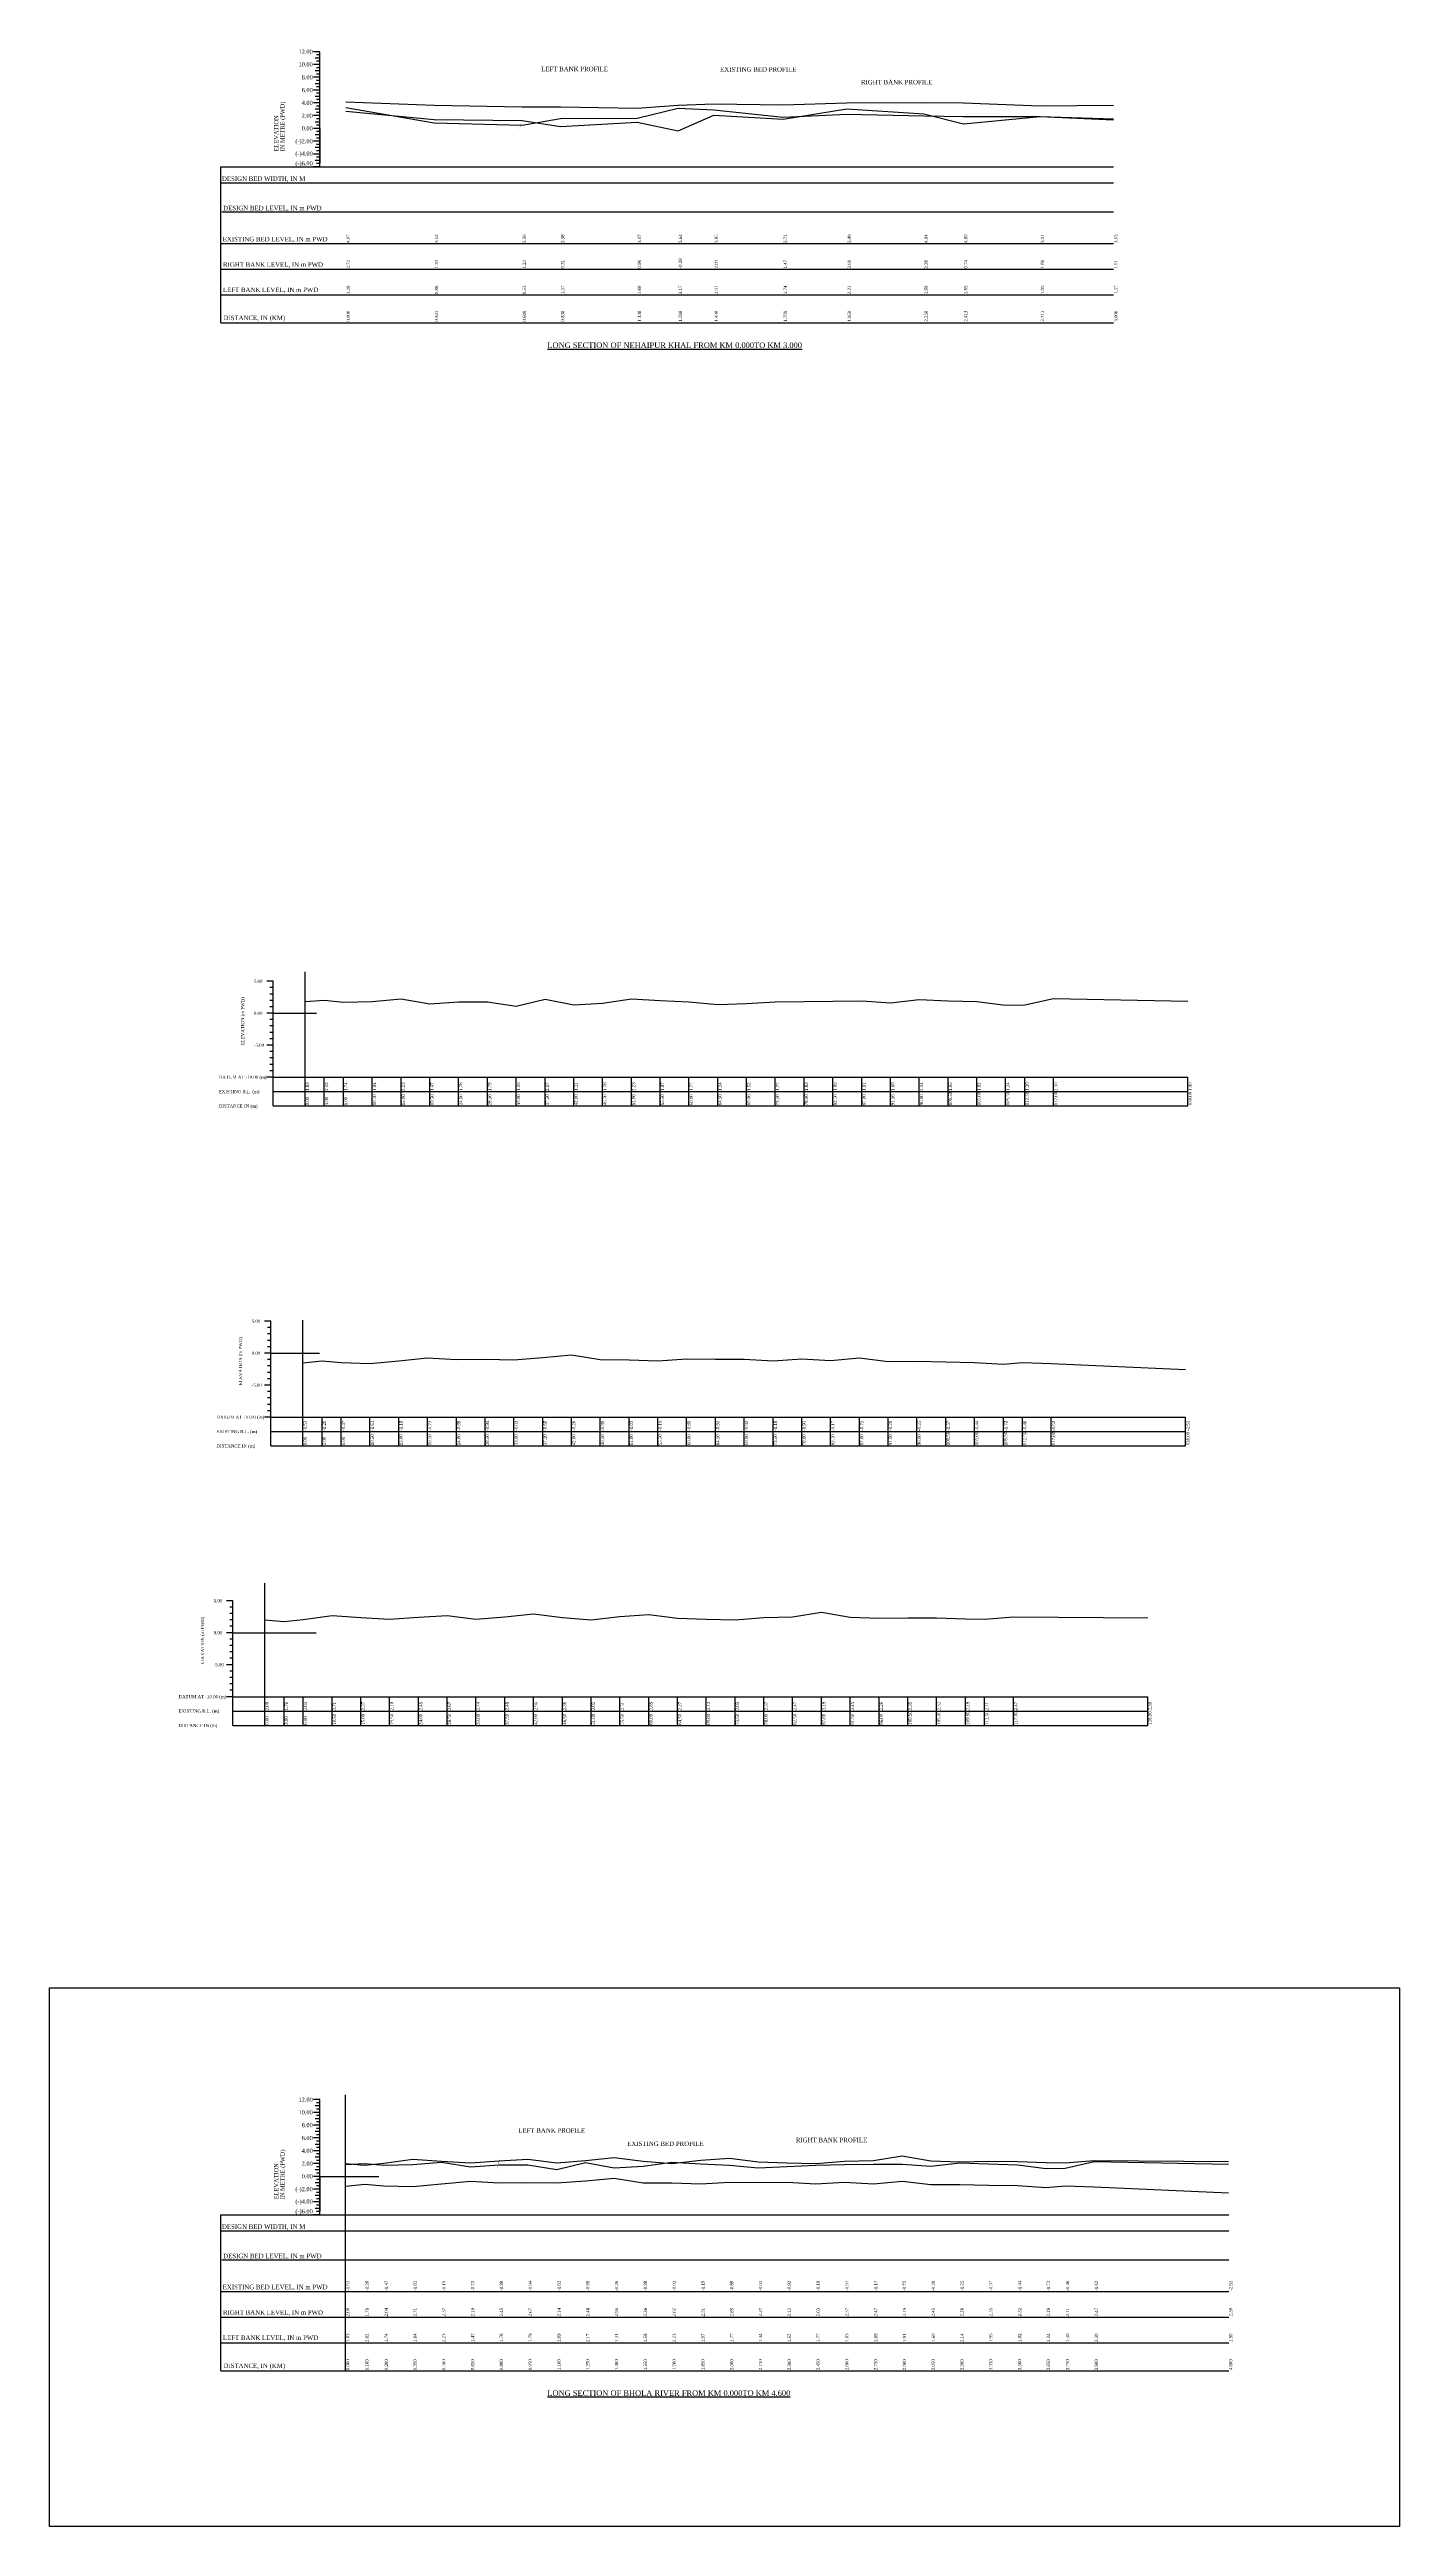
# Model space of a CAD drawing. Header units: metres. Extents: x -148477 to 168932, y -55673 to -2736.
# Drawn here: x -13468 to -13256.9, y -18261.8 to -17874.6 of the extents above; entities that cross this region are included whole.
import ezdxf
from ezdxf.enums import TextEntityAlignment as Align

# ---------------------------------------------------------------- set-up
doc = ezdxf.new("R2010")
doc.units = ezdxf.units.M
doc.styles.add('liza', font='times.ttf', dxfattribs={"height": 2})
doc.styles.get("Standard").update_dxf_attribs({"font": 'times.ttf'})

msp = doc.modelspace()

# ---------------------------------------------------------------- linework, layer by layer
at = {"color": 0, "lineweight": 30}
for p, q in [((-13425.7108, -17874.9234), (-13426.7108, -17874.9234)), ((-13425.7108, -17875.4234), (-13426.2108, -17875.4234)), ((-13425.7108, -17892.9234), (-13425.7108, -17874.9234)), ((-13425.7108, -17876.9234), (-13426.7108, -17876.9234)), ((-13425.7108, -17876.9234), (-13426.7108, -17876.9234)), ((-13425.7108, -17876.9234), (-13426.7108, -17876.9234)), ((-13425.7108, -17878.9234), (-13426.7108, -17878.9234)), ((-13425.7108, -17878.9234), (-13426.7108, -17878.9234)), ((-13425.7108, -17875.9234), (-13426.4608, -17875.9234)), ((-13425.7108, -17877.9234), (-13426.4608, -17877.9234)), ((-13425.7108, -17876.4234), (-13426.2108, -17876.4234)), ((-13425.7108, -17877.4234), (-13426.2108, -17877.4234)), ((-13425.7108, -17878.4234), (-13426.2108, -17878.4234)), ((-13425.7108, -17879.4234), (-13426.2108, -17879.4234)), ((-13425.7108, -17879.4234), (-13426.2108, -17879.4234)), ((-13425.7108, -17880.9234), (-13426.7108, -17880.9234)), ((-13425.7108, -17882.9234), (-13426.7108, -17882.9234)), ((-13425.7108, -17879.9234), (-13426.4608, -17879.9234)), ((-13425.7108, -17879.9234), (-13426.4608, -17879.9234)), ((-13425.7108, -17881.9234), (-13426.4608, -17881.9234)), ((-13425.7108, -17880.4234), (-13426.2108, -17880.4234)), ((-13425.7108, -17881.4234), (-13426.2108, -17881.4234)), ((-13425.7108, -17882.4234), (-13426.2108, -17882.4234)), ((-13425.7108, -17884.9234), (-13426.7108, -17884.9234)), ((-13425.7108, -17886.9234), (-13426.7108, -17886.9234)), ((-13425.7108, -17883.9234), (-13426.4608, -17883.9234)), ((-13425.7108, -17885.9234), (-13426.4608, -17885.9234)), ((-13425.7108, -17883.4234), (-13426.2108, -17883.4234)), ((-13425.7108, -17884.4234), (-13426.2108, -17884.4234)), ((-13425.7108, -17885.4234), (-13426.2108, -17885.4234)), ((-13425.7108, -17886.4234), (-13426.2108, -17886.4234)), ((-13425.7108, -17888.9234), (-13426.7108, -17888.9234)), ((-13425.7108, -17890.9234), (-13426.7108, -17890.9234)), ((-13425.7108, -17887.9234), (-13426.4608, -17887.9234)), ((-13425.7108, -17889.9234), (-13426.4608, -17889.9234)), ((-13425.7108, -17887.4234), (-13426.2108, -17887.4234)), ((-13425.7108, -17888.4234), (-13426.2108, -17888.4234)), ((-13425.7108, -17889.4234), (-13426.2108, -17889.4234)), ((-13425.7108, -17890.4234), (-13426.2108, -17890.4234)), ((-13441.2108, -17892.9234), (-13301.6269, -17892.9234)), ((-13425.7108, -17892.9234), (-13426.7108, -17892.9234)), ((-13425.7108, -17891.9234), (-13426.4608, -17891.9234)), ((-13425.7108, -17891.4234), (-13426.2108, -17891.4234)), ((-13425.7108, -17892.4234), (-13426.2108, -17892.4234)), ((-13441.2108, -17895.418), (-13301.6269, -17895.418)), ((-13441.0165, -17899.9705), (-13301.6269, -17899.9705)), ((-13441.2108, -17917.3234), (-13301.6269, -17917.3234)), ((-13425.7108, -18195.0337), (-13426.7108, -18195.0337)), ((-13425.7108, -18196.0337), (-13426.4608, -18196.0337)), ((-13425.7108, -18195.5337), (-13426.2108, -18195.5337)), ((-13425.7108, -18196.5337), (-13426.2108, -18196.5337)), ((-13425.7108, -18213.0337), (-13425.7108, -18195.0337)), ((-13425.7108, -18197.0337), (-13426.7108, -18197.0337)), ((-13425.7108, -18197.0337), (-13426.7108, -18197.0337)), ((-13425.7108, -18197.0337), (-13426.7108, -18197.0337)), ((-13425.7108, -18199.0337), (-13426.7108, -18199.0337)), ((-13425.7108, -18199.0337), (-13426.7108, -18199.0337)), ((-13425.7108, -18198.0337), (-13426.4608, -18198.0337)), ((-13425.7108, -18200.0337), (-13426.4608, -18200.0337)), ((-13425.7108, -18200.0337), (-13426.4608, -18200.0337)), ((-13425.7108, -18197.5337), (-13426.2108, -18197.5337)), ((-13425.7108, -18198.5337), (-13426.2108, -18198.5337)), ((-13425.7108, -18199.5337), (-13426.2108, -18199.5337)), ((-13425.7108, -18199.5337), (-13426.2108, -18199.5337)), ((-13425.7108, -18200.5337), (-13426.2108, -18200.5337)), ((-13425.7108, -18201.0337), (-13426.7108, -18201.0337)), ((-13425.7108, -18203.0337), (-13426.7108, -18203.0337)), ((-13425.7108, -18202.0337), (-13426.4608, -18202.0337)), ((-13425.7108, -18204.0337), (-13426.4608, -18204.0337)), ((-13425.7108, -18201.5337), (-13426.2108, -18201.5337)), ((-13425.7108, -18202.5337), (-13426.2108, -18202.5337)), ((-13425.7108, -18203.5337), (-13426.2108, -18203.5337)), ((-13425.7108, -18204.5337), (-13426.2108, -18204.5337)), ((-13425.7108, -18205.0337), (-13426.7108, -18205.0337)), ((-13425.7108, -18207.0337), (-13426.7108, -18207.0337)), ((-13425.7108, -18206.0337), (-13426.4608, -18206.0337)), ((-13425.7108, -18208.0337), (-13426.4608, -18208.0337)), ((-13425.7108, -18205.5337), (-13426.2108, -18205.5337)), ((-13425.7108, -18206.5337), (-13426.2108, -18206.5337)), ((-13425.7108, -18207.5337), (-13426.2108, -18207.5337)), ((-13425.7108, -18208.5337), (-13426.2108, -18208.5337)), ((-13425.7108, -18209.0337), (-13426.7108, -18209.0337)), ((-13425.7108, -18211.0337), (-13426.7108, -18211.0337)), ((-13425.7108, -18210.0337), (-13426.4608, -18210.0337)), ((-13425.7108, -18212.0337), (-13426.4608, -18212.0337)), ((-13425.7108, -18209.5337), (-13426.2108, -18209.5337)), ((-13425.7108, -18210.5337), (-13426.2108, -18210.5337)), ((-13425.7108, -18211.5337), (-13426.2108, -18211.5337)), ((-13441.2108, -18213.0337), (-13283.6392, -18213.0337)), ((-13441.2108, -18215.5283), (-13283.6392, -18215.5283)), ((-13425.7108, -18213.0337), (-13426.7108, -18213.0337)), ((-13425.7108, -18212.5337), (-13426.2108, -18212.5337)), ((-13441.0165, -18220.0808), (-13283.6392, -18220.0808)), ((-13441.2108, -18237.4337), (-13283.6392, -18237.4337))]:
    msp.add_line(p, q, dxfattribs=at)
at = {"lineweight": 30}
for p, q in [((-13425.7108, -17886.9234), (-13425.7108, -17892.3534)), ((-13441.2108, -17917.3234), (-13441.2108, -17892.9234)), ((-13441.2108, -17904.9234), (-13301.6269, -17904.9234)), ((-13441.2108, -17908.9234), (-13301.6269, -17908.9234)), ((-13441.2108, -17912.9234), (-13301.6269, -17912.9234)), ((-13425.7108, -18207.0337), (-13425.7108, -18212.4637)), ((-13441.2108, -18237.4337), (-13441.2108, -18213.0337)), ((-13441.2108, -18225.0337), (-13283.6392, -18225.0337)), ((-13441.2108, -18229.0337), (-13283.6392, -18229.0337)), ((-13441.2108, -18233.0337), (-13283.6392, -18233.0337))]:
    msp.add_line(p, q, dxfattribs=at)
at = {"color": 6, "linetype": 'Continuous', "lineweight": -3, "ltscale": 0.5}
for p, q in [((-13428.0124, -18035.2191), (-13428.0124, -18018.7589)), ((-13433.0124, -18020.2191), (-13434.0124, -18020.2191)), ((-13433.0124, -18021.2191), (-13433.5124, -18021.2191)), ((-13433.0124, -18022.2191), (-13433.5124, -18022.2191)), ((-13433.0124, -18039.7191), (-13433.0124, -18020.2191)), ((-13433.0124, -18025.2191), (-13434.0124, -18025.2191)), ((-13433.0124, -18023.2191), (-13433.5124, -18023.2191)), ((-13433.0124, -18024.2191), (-13433.5124, -18024.2191)), ((-13433.0124, -18026.2191), (-13433.5124, -18026.2191)), ((-13433.0124, -18025.2191), (-13426.2548, -18025.2191)), ((-13433.0124, -18030.2191), (-13434.0124, -18030.2191)), ((-13433.0124, -18027.2191), (-13433.5124, -18027.2191)), ((-13433.0124, -18028.2191), (-13433.5124, -18028.2191)), ((-13433.0124, -18029.2191), (-13433.5124, -18029.2191)), ((-13433.0124, -18031.2191), (-13433.5124, -18031.2191)), ((-13433.0124, -18032.2191), (-13433.5124, -18032.2191)), ((-13433.0124, -18033.2191), (-13433.5124, -18033.2191)), ((-13433.0124, -18034.2191), (-13433.5124, -18034.2191)), ((-13433.0124, -18035.2191), (-13434.0124, -18035.2191)), ((-13433.0124, -18035.2191), (-13290.0124, -18035.2191)), ((-13433.0124, -18037.4691), (-13290.0124, -18037.4691)), ((-13428.0124, -18039.7191), (-13428.0124, -18035.2191)), ((-13425.0124, -18039.7191), (-13425.0124, -18035.2191)), ((-13422.0124, -18039.7191), (-13422.0124, -18035.2191)), ((-13417.5124, -18039.7191), (-13417.5124, -18035.2191)), ((-13413.0124, -18039.7191), (-13413.0124, -18035.2191)), ((-13408.5124, -18039.7191), (-13408.5124, -18035.2191)), ((-13404.0124, -18039.7191), (-13404.0124, -18035.2191)), ((-13399.5124, -18039.7191), (-13399.5124, -18035.2191)), ((-13395.0124, -18039.7191), (-13395.0124, -18035.2191)), ((-13390.5124, -18039.7191), (-13390.5124, -18035.2191)), ((-13386.0124, -18039.7191), (-13386.0124, -18035.2191)), ((-13381.5124, -18039.7191), (-13381.5124, -18035.2191)), ((-13377.0124, -18039.7191), (-13377.0124, -18035.2191)), ((-13372.5124, -18039.7191), (-13372.5124, -18035.2191)), ((-13368.0124, -18039.7191), (-13368.0124, -18035.2191)), ((-13363.5124, -18039.7191), (-13363.5124, -18035.2191)), ((-13359.0124, -18039.7191), (-13359.0124, -18035.2191)), ((-13354.5124, -18039.7191), (-13354.5124, -18035.2191)), ((-13350.0124, -18039.7191), (-13350.0124, -18035.2191)), ((-13345.5124, -18039.7191), (-13345.5124, -18035.2191)), ((-13341.0124, -18039.7191), (-13341.0124, -18035.2191)), ((-13336.5124, -18039.7191), (-13336.5124, -18035.2191)), ((-13332.0124, -18039.7191), (-13332.0124, -18035.2191)), ((-13327.5124, -18039.7191), (-13327.5124, -18035.2191)), ((-13323.0124, -18039.7191), (-13323.0124, -18035.2191)), ((-13318.5124, -18039.7191), (-13318.5124, -18035.2191)), ((-13315.5124, -18039.7191), (-13315.5124, -18035.2191)), ((-13311.0124, -18039.7191), (-13311.0124, -18035.2191)), ((-13290.0124, -18039.7191), (-13290.0124, -18035.2191)), ((-13433.0124, -18039.7191), (-13290.0124, -18039.7191)), ((-13433.3685, -18073.3594), (-13434.3685, -18073.3594)), ((-13433.3685, -18074.3594), (-13433.8685, -18074.3594)), ((-13433.3685, -18075.3594), (-13433.8685, -18075.3594)), ((-13433.3685, -18076.3594), (-13433.8685, -18076.3594)), ((-13433.3685, -18092.8594), (-13433.3685, -18073.3594)), ((-13428.3685, -18088.3594), (-13428.3685, -18073.1867)), ((-13433.3685, -18078.3594), (-13434.3685, -18078.3594)), ((-13433.3685, -18077.3594), (-13433.8685, -18077.3594)), ((-13433.3685, -18079.3594), (-13433.8685, -18079.3594)), ((-13433.3685, -18080.3594), (-13433.8685, -18080.3594)), ((-13433.3685, -18078.3594), (-13425.7786, -18078.3594)), ((-13433.3685, -18083.3594), (-13434.3685, -18083.3594)), ((-13433.3685, -18081.3594), (-13433.8685, -18081.3594)), ((-13433.3685, -18082.3594), (-13433.8685, -18082.3594)), ((-13433.3685, -18084.3594), (-13433.8685, -18084.3594)), ((-13433.3685, -18088.3594), (-13434.3685, -18088.3594)), ((-13433.3685, -18085.3594), (-13433.8685, -18085.3594)), ((-13433.3685, -18086.3594), (-13433.8685, -18086.3594)), ((-13433.3685, -18087.3594), (-13433.8685, -18087.3594)), ((-13433.3685, -18088.3594), (-13290.3685, -18088.3594)), ((-13428.3685, -18092.8594), (-13428.3685, -18088.3594)), ((-13425.3685, -18092.8594), (-13425.3685, -18088.3594)), ((-13422.3685, -18092.8594), (-13422.3685, -18088.3594)), ((-13417.8685, -18092.8594), (-13417.8685, -18088.3594)), ((-13413.3685, -18092.8594), (-13413.3685, -18088.3594)), ((-13408.8685, -18092.8594), (-13408.8685, -18088.3594)), ((-13404.3685, -18092.8594), (-13404.3685, -18088.3594)), ((-13399.8685, -18092.8594), (-13399.8685, -18088.3594)), ((-13395.3685, -18092.8594), (-13395.3685, -18088.3594)), ((-13390.8685, -18092.8594), (-13390.8685, -18088.3594)), ((-13386.3685, -18092.8594), (-13386.3685, -18088.3594)), ((-13381.8685, -18092.8594), (-13381.8685, -18088.3594)), ((-13377.3685, -18092.8594), (-13377.3685, -18088.3594)), ((-13372.8685, -18092.8594), (-13372.8685, -18088.3594)), ((-13368.3685, -18092.8594), (-13368.3685, -18088.3594)), ((-13363.8685, -18092.8594), (-13363.8685, -18088.3594)), ((-13359.3685, -18092.8594), (-13359.3685, -18088.3594)), ((-13354.8685, -18092.8594), (-13354.8685, -18088.3594)), ((-13350.3685, -18092.8594), (-13350.3685, -18088.3594)), ((-13345.8685, -18092.8594), (-13345.8685, -18088.3594)), ((-13341.3685, -18092.8594), (-13341.3685, -18088.3594)), ((-13336.8685, -18092.8594), (-13336.8685, -18088.3594)), ((-13332.3685, -18092.8594), (-13332.3685, -18088.3594)), ((-13327.8685, -18092.8594), (-13327.8685, -18088.3594)), ((-13323.3685, -18092.8594), (-13323.3685, -18088.3594)), ((-13318.8685, -18092.8594), (-13318.8685, -18088.3594)), ((-13315.8685, -18092.8594), (-13315.8685, -18088.3594)), ((-13311.3685, -18092.8594), (-13311.3685, -18088.3594)), ((-13290.3685, -18092.8594), (-13290.3685, -18088.3594)), ((-13433.3685, -18090.6094), (-13290.3685, -18090.6094)), ((-13433.3685, -18092.8594), (-13290.3685, -18092.8594)), ((-13434.3016, -18132.0546), (-13434.3016, -18114.2892)), ((-13439.3016, -18117.0546), (-13440.3016, -18117.0546)), ((-13439.3016, -18118.0546), (-13439.8016, -18118.0546)), ((-13439.3016, -18119.0546), (-13439.8016, -18119.0546)), ((-13439.3016, -18136.5546), (-13439.3016, -18117.0546)), ((-13439.3016, -18122.0546), (-13440.3016, -18122.0546)), ((-13439.3016, -18120.0546), (-13439.8016, -18120.0546)), ((-13439.3016, -18121.0546), (-13439.8016, -18121.0546)), ((-13439.3016, -18123.0546), (-13439.8016, -18123.0546)), ((-13439.3016, -18122.0546), (-13426.2986, -18122.0546)), ((-13439.3016, -18127.0546), (-13440.3016, -18127.0546)), ((-13439.3016, -18124.0546), (-13439.8016, -18124.0546)), ((-13439.3016, -18125.0546), (-13439.8016, -18125.0546)), ((-13439.3016, -18126.0546), (-13439.8016, -18126.0546)), ((-13439.3016, -18128.0546), (-13439.8016, -18128.0546)), ((-13439.3016, -18129.0546), (-13439.8016, -18129.0546)), ((-13439.3016, -18130.0546), (-13439.8016, -18130.0546)), ((-13439.3016, -18131.0546), (-13439.8016, -18131.0546)), ((-13439.3016, -18132.0546), (-13440.3016, -18132.0546)), ((-13439.3016, -18132.0546), (-13296.3016, -18132.0546)), ((-13439.3016, -18134.3046), (-13296.3016, -18134.3046)), ((-13434.3016, -18136.5546), (-13434.3016, -18132.0546)), ((-13431.3016, -18136.5546), (-13431.3016, -18132.0546)), ((-13428.3016, -18136.5546), (-13428.3016, -18132.0546)), ((-13423.8016, -18136.5546), (-13423.8016, -18132.0546)), ((-13419.3016, -18136.5546), (-13419.3016, -18132.0546)), ((-13414.8016, -18136.5546), (-13414.8016, -18132.0546)), ((-13410.3016, -18136.5546), (-13410.3016, -18132.0546)), ((-13405.8016, -18136.5546), (-13405.8016, -18132.0546)), ((-13401.3016, -18136.5546), (-13401.3016, -18132.0546)), ((-13396.8016, -18136.5546), (-13396.8016, -18132.0546)), ((-13392.3016, -18136.5546), (-13392.3016, -18132.0546)), ((-13387.8016, -18136.5546), (-13387.8016, -18132.0546)), ((-13383.3016, -18136.5546), (-13383.3016, -18132.0546)), ((-13378.8016, -18136.5546), (-13378.8016, -18132.0546)), ((-13374.3016, -18136.5546), (-13374.3016, -18132.0546)), ((-13369.8016, -18136.5546), (-13369.8016, -18132.0546)), ((-13365.3016, -18136.5546), (-13365.3016, -18132.0546)), ((-13360.8016, -18136.5546), (-13360.8016, -18132.0546)), ((-13356.3016, -18136.5546), (-13356.3016, -18132.0546)), ((-13351.8016, -18136.5546), (-13351.8016, -18132.0546)), ((-13347.3016, -18136.5546), (-13347.3016, -18132.0546)), ((-13342.8016, -18136.5546), (-13342.8016, -18132.0546)), ((-13338.3016, -18136.5546), (-13338.3016, -18132.0546)), ((-13333.8016, -18136.5546), (-13333.8016, -18132.0546)), ((-13329.3016, -18136.5546), (-13329.3016, -18132.0546)), ((-13324.8016, -18136.5546), (-13324.8016, -18132.0546)), ((-13321.8016, -18136.5546), (-13321.8016, -18132.0546)), ((-13317.3016, -18136.5546), (-13317.3016, -18132.0546)), ((-13296.3016, -18136.5546), (-13296.3016, -18132.0546)), ((-13439.3016, -18136.5546), (-13296.3016, -18136.5546)), ((-13421.6797, -18237.4484), (-13421.6797, -18194.2636)), ((-13425.7108, -18207.0337), (-13416.5049, -18207.0337))]:
    msp.add_line(p, q, dxfattribs=at)
at = {"color": 2, "lineweight": 30}
for points in [[(-13391.1759, -17877.664, 0, 0, 0), (-13391.881, -17877.6637, 0, 0, 0), (-13393.7843, -17884.4596, 0.2996, 0, 0), (-13394.3691, -17886.3867, 0, 0, 0)], [(-13395.008, -18199.889, 0, 0, 0), (-13396.3641, -18199.9256, 0, 0, 0), (-13397.1441, -18202.7974, 0.2996, 0, 0), (-13397.7288, -18204.7245, 0, 0, 0)]]:
    msp.add_lwpolyline(points, format="xyseb", dxfattribs=at)
at = {"color": 4, "lineweight": 30}
for points in [[(-13363.2787, -17877.7629, 0, 0, 0), (-13364.1507, -17877.7436, 0, 0, 0), (-13365.1263, -17881.8733, 0.2996, 0, 0), (-13365.4198, -17883.1226, 0, 0, 0)], [(-13377.7955, -18202.0012, 0, 0, 0), (-13378.6674, -18201.9819, 0, 0, 0), (-13379.643, -18206.1117, 0.2996, 0, 0), (-13379.9365, -18207.3609, 0, 0, 0)]]:
    msp.add_lwpolyline(points, format="xyseb", dxfattribs=at)
at = {"color": 0, "lineweight": 30}
for points in [[(-13430.7108, -17890.6234, 0, 0, 0), (-13430.7108, -17882.8767, 0.2767, 0, 0), (-13430.7108, -17882.3234, 0, 0, 0)], [(-13430.7108, -18210.7337, 0, 0, 0), (-13430.7108, -18202.987, 0.2767, 0, 0), (-13430.7108, -18202.4337, 0, 0, 0)]]:
    msp.add_lwpolyline(points, format="xyseb", dxfattribs=at)
at = {"color": 3, "linetype": 'Continuous', "lineweight": -3, "ltscale": 0.5}
for points in [[(-13421.6269, -17882.7534), (-13407.8269, -17883.3034), (-13394.1069, -17883.5634), (-13388.1069, -17883.5434), (-13376.1069, -17883.7534), (-13369.7069, -17883.2834), (-13364.1069, -17883.0734), (-13353.3069, -17883.2134), (-13343.3069, -17882.9434), (-13331.3069, -17882.8834), (-13325.1069, -17882.9234), (-13313.1069, -17883.4134), (-13301.6269, -17883.2934)], [(-13428.3685, -18079.8894), (-13425.3685, -18079.5594), (-13422.3685, -18079.8294), (-13417.8685, -18079.9694), (-13413.3685, -18079.5494), (-13408.8685, -18079.0894), (-13404.3685, -18079.3494), (-13399.8685, -18079.2994), (-13395.3685, -18079.3794), (-13390.8685, -18079.0494), (-13386.3685, -18078.6194), (-13381.8685, -18079.3494), (-13377.3685, -18079.3794), (-13372.8685, -18079.5494), (-13368.3685, -18079.2494), (-13363.8685, -18079.3094), (-13359.3685, -18079.2794), (-13354.8685, -18079.5494), (-13350.3685, -18079.2694), (-13345.8685, -18079.5294), (-13341.3685, -18079.1094), (-13336.8685, -18079.6394), (-13332.3685, -18079.6094), (-13327.8685, -18079.7294), (-13323.3685, -18079.7994), (-13318.8685, -18080.0794), (-13315.8685, -18079.8194), (-13311.3685, -18079.9794), (-13290.3685, -18080.9094)], [(-13421.6797, -18208.5637), (-13418.6797, -18208.2337), (-13415.6797, -18208.5037), (-13411.1797, -18208.6437), (-13406.6797, -18208.2237), (-13402.1797, -18207.7637), (-13397.6797, -18208.0237), (-13393.1797, -18207.9737), (-13388.6797, -18208.0537), (-13384.1797, -18207.7237), (-13379.6797, -18207.2937), (-13375.1797, -18208.0237), (-13370.6797, -18208.0537), (-13366.1797, -18208.2237), (-13361.6797, -18207.9237), (-13357.1797, -18207.9837), (-13352.6797, -18207.9537), (-13348.1797, -18208.2237), (-13343.6797, -18207.9437), (-13339.1797, -18208.2037), (-13334.6797, -18207.7837), (-13330.1797, -18208.3137), (-13325.6797, -18208.2837), (-13321.1797, -18208.4037), (-13316.6797, -18208.4737), (-13312.1797, -18208.7537), (-13309.1797, -18208.4937), (-13304.6797, -18208.6537), (-13283.6797, -18209.5837)]]:
    msp.add_lwpolyline(points, dxfattribs=at)
at = {"color": 6, "lineweight": 30}
for points in [[(-13341.302, -17879.7105, 0, 0, 0), (-13342.4582, -17879.7168, 0, 0, 0), (-13343.0778, -17882.708, 0.2996, 0, 0), (-13343.3069, -17883.8434, 0, 0, 0)], [(-13351.4853, -18201.3857, 0, 0, 0), (-13352.6416, -18201.3919, 0, 0, 0), (-13353.2611, -18204.3831, 0.2996, 0, 0), (-13353.4903, -18205.5185, 0, 0, 0)]]:
    msp.add_lwpolyline(points, format="xyseb", dxfattribs=at)
at = {"color": 2, "linetype": 'Continuous', "lineweight": -3, "ltscale": 0.5}
for points in [[(-13421.6269, -17883.6434), (-13407.8269, -17886.0434), (-13394.1069, -17886.3934), (-13388.1069, -17885.3534), (-13376.1069, -17885.3234), (-13369.7069, -17883.7534), (-13364.1069, -17884.0134), (-13353.3069, -17885.1834), (-13343.3069, -17884.7034), (-13331.3069, -17884.9434), (-13325.1069, -17885.0734), (-13313.1069, -17885.0734), (-13301.6269, -17885.5534)], [(-13434.3016, -18120.0546), (-13431.3016, -18120.2946), (-13428.3016, -18120.0146), (-13423.8016, -18119.3446), (-13419.3016, -18119.6846), (-13414.8016, -18119.9546), (-13410.3016, -18119.6046), (-13405.8016, -18119.3846), (-13401.3016, -18119.9146), (-13396.8016, -18119.5746), (-13392.3016, -18119.0946), (-13387.8016, -18119.6946), (-13383.3016, -18120.0346), (-13378.8016, -18119.5446), (-13374.3016, -18119.2046), (-13369.8016, -18119.7846), (-13365.3016, -18119.9346), (-13360.8016, -18120.0246), (-13356.3016, -18119.6846), (-13351.8016, -18119.5846), (-13347.3016, -18118.8646), (-13342.8016, -18119.6046), (-13338.3016, -18119.7946), (-13333.8016, -18119.7046), (-13329.3016, -18119.7346), (-13324.8016, -18119.8646), (-13321.8016, -18119.9416), (-13317.3016, -18119.5846), (-13296.3016, -18119.7546)], [(-13421.6797, -18205.0337), (-13418.6797, -18205.2737), (-13415.6797, -18204.9937), (-13411.1797, -18204.3237), (-13406.6797, -18204.6637), (-13402.1797, -18204.9337), (-13397.6797, -18204.5837), (-13393.1797, -18204.3637), (-13388.6797, -18204.8937), (-13384.1797, -18204.5537), (-13379.6797, -18204.0737), (-13375.1797, -18204.6737), (-13370.6797, -18205.0137), (-13366.1797, -18204.5237), (-13361.6797, -18204.1837), (-13357.1797, -18204.7637), (-13352.6797, -18204.9137), (-13348.1797, -18205.0037), (-13343.6797, -18204.6637), (-13339.1797, -18204.5637), (-13334.6797, -18203.8437), (-13330.1797, -18204.5837), (-13325.6797, -18204.7737), (-13321.1797, -18204.6837), (-13316.6797, -18204.7137), (-13312.1797, -18204.8437), (-13309.1797, -18204.9207), (-13304.6797, -18204.5637), (-13283.6797, -18204.7337)]]:
    msp.add_lwpolyline(points, dxfattribs=at)
at = {"color": 6, "linetype": 'Continuous', "lineweight": -3, "ltscale": 0.5}
for points in [[(-13421.6269, -17884.2034), (-13407.8269, -17885.5334), (-13394.1069, -17885.6934), (-13388.1069, -17886.6134), (-13376.1069, -17885.9634), (-13369.7069, -17887.3034), (-13364.1069, -17884.8334), (-13353.3069, -17885.4534), (-13343.3069, -17883.8434), (-13331.3069, -17884.6634), (-13325.1069, -17886.1834), (-13313.1069, -17885.0634), (-13301.6269, -17885.4134)], [(-13428.0124, -18023.3891), (-13425.0124, -18023.1991), (-13422.0124, -18023.4791), (-13417.5124, -18023.3791), (-13413.0124, -18022.9891), (-13408.5124, -18023.7491), (-13404.0124, -18023.4391), (-13399.5124, -18023.4291), (-13395.0124, -18024.1291), (-13390.5124, -18023.0491), (-13386.0124, -18023.9091), (-13381.5124, -18023.6391), (-13377.0124, -18022.9891), (-13372.5124, -18023.2491), (-13368.0124, -18023.4491), (-13363.5124, -18023.8791), (-13359.0124, -18023.6991), (-13354.5124, -18023.4491), (-13350.0124, -18023.3891), (-13345.5124, -18023.3291), (-13341.0124, -18023.3091), (-13336.5124, -18023.6191), (-13332.0124, -18023.0791), (-13327.5124, -18023.2691), (-13323.0124, -18023.3991), (-13318.5124, -18023.9791), (-13315.5124, -18023.9191), (-13311.0124, -18022.9191), (-13290.0124, -18023.3191)], [(-13421.6797, -18205.2037), (-13418.6797, -18205.0137), (-13415.6797, -18205.2937), (-13411.1797, -18205.1937), (-13406.6797, -18204.8037), (-13402.1797, -18205.5637), (-13397.6797, -18205.2537), (-13393.1797, -18205.2437), (-13388.6797, -18205.9437), (-13384.1797, -18204.8637), (-13379.6797, -18205.7237), (-13375.1797, -18205.4537), (-13370.6797, -18204.8037), (-13366.1797, -18205.0637), (-13361.6797, -18205.2637), (-13357.1797, -18205.6937), (-13352.6797, -18205.5137), (-13348.1797, -18205.2637), (-13343.6797, -18205.2037), (-13339.1797, -18205.1437), (-13334.6797, -18205.1237), (-13330.1797, -18205.4337), (-13325.6797, -18204.8937), (-13321.1797, -18205.0837), (-13316.6797, -18205.2137), (-13312.1797, -18205.7937), (-13309.1797, -18205.7337), (-13304.6797, -18204.7337), (-13283.6797, -18205.1337)]]:
    msp.add_lwpolyline(points, dxfattribs=at)
msp.add_lwpolyline([(-13467.961, -18177.5891), (-13256.9481, -18177.5891), (-13256.9481, -18261.7575), (-13467.961, -18261.7575)], close=True, dxfattribs=at)

# ---------------------------------------------------------------- texts
at = {"color": 0, "lineweight": 30}
for s, p in [('12.00', (-13426.8108, -17875.2484)), ('10.00', (-13426.8108, -17877.2484)), ('8.00', (-13426.8108, -17879.2484)), ('4.00', (-13426.8108, -17883.2484)), ('6.00', (-13426.8108, -17881.2484)), ('0.00', (-13426.8108, -17887.2484)), ('2.00', (-13426.8108, -17885.2484)), ('(-)2.00', (-13426.8108, -17889.2484)), ('(-)4.00', (-13426.8108, -17891.1734)), ('(-)6.00', (-13426.8108, -17892.7077)), ('12.00', (-13426.8108, -18195.3587)), ('10.00', (-13426.8108, -18197.3587)), ('8.00', (-13426.8108, -18199.3587)), ('6.00', (-13426.8108, -18201.3587)), ('4.00', (-13426.8108, -18203.3587)), ('2.00', (-13426.8108, -18205.3587)), ('0.00', (-13426.8108, -18207.3587)), ('(-)2.00', (-13426.8108, -18209.3587)), ('(-)4.00', (-13426.8108, -18211.2837)), ('(-)6.00', (-13426.8108, -18212.818))]:
    msp.add_text(s, height=0.65, dxfattribs=at).set_placement(p, align=Align.RIGHT)
for s, p in [('IN METRE (PWD)', (-13431.2108, -17890.4934)), ('ELEVATION', (-13432.2108, -17890.4934)), ('IN METRE (PWD)', (-13431.2108, -18210.6037)), ('ELEVATION', (-13432.2108, -18210.6037))]:
    msp.add_text(s, height=0.65, rotation=90, dxfattribs=at).set_placement(p)
at = {"color": 2, "lineweight": 30, "char_height": 0.7, "attachment_point": 1}
for insert in [(-13391.111, -17877.2878), (-13394.6908, -18199.5059)]:
    msp.add_mtext('LEFT BANK PROFILE', dxfattribs=dict(at, insert=insert))
at = {"color": 4, "lineweight": 30, "char_height": 0.7, "attachment_point": 1}
for insert in [(-13363.1471, -17877.3475), (-13377.6639, -18201.5858)]:
    msp.add_mtext('EXISTING BED PROFILE', dxfattribs=dict(at, insert=insert))
at = {"color": 6, "lineweight": 30, "char_height": 0.7, "attachment_point": 1}
for insert in [(-13341.1228, -17879.3282), (-13351.3061, -18201.0034)]:
    msp.add_mtext('RIGHT BANK PROFILE', dxfattribs=dict(at, insert=insert))
at = {"color": 0, "lineweight": 30, "char_height": 0.7, "attachment_point": 1}
for s, insert in [('DESIGN BED WIDTH, IN M', (-13441.013, -17894.4293)), ('DESIGN BED LEVEL, IN m PWD', (-13440.8223, -17899.0176)), ('EXISTING BED LEVEL, IN m PWD', (-13440.893, -17903.8662)), ('RIGHT BANK LEVEL, IN m PWD', (-13440.8381, -17907.8412)), ('LEFT BANK LEVEL, IN m PWD', (-13440.8609, -17911.7909)), ('DISTANCE, IN (KM)', (-13440.7826, -17916.184)), ('DESIGN BED WIDTH, IN M', (-13441.013, -18214.5396)), ('DESIGN BED LEVEL, IN m PWD', (-13440.8223, -18219.128)), ('EXISTING BED LEVEL, IN m PWD', (-13440.893, -18223.9765)), ('RIGHT BANK LEVEL, IN m PWD', (-13440.8381, -18227.9515)), ('LEFT BANK LEVEL, IN m PWD', (-13440.8609, -18231.9012)), ('DISTANCE, IN (KM)', (-13440.7826, -18236.2943))]:
    msp.add_mtext(s, dxfattribs=dict(at, insert=insert))
at = {"linetype": 'Continuous', "lineweight": -3, "ltscale": 0.5, "char_height": 0.5, "width": 2.15, "attachment_point": 1, "rotation": 90, "style": 'liza'}
for s, insert in [('4.17', (-13421.5269, -17904.8234)), ('3.62', (-13407.7269, -17904.8234)), ('3.36', (-13394.0069, -17904.8234)), ('3.38', (-13388.0069, -17904.8234)), ('3.17', (-13376.0069, -17904.8234)), ('3.64', (-13369.6069, -17904.8234)), ('3.85', (-13364.0069, -17904.8234)), ('3.71', (-13353.2069, -17904.8234)), ('3.98', (-13343.2069, -17904.8234)), ('4.04', (-13331.2069, -17904.8234)), ('4.00', (-13325.0069, -17904.8234)), ('3.51', (-13313.0069, -17904.8234)), ('3.63', (-13301.5269, -17904.8234)), ('2.72', (-13421.5269, -17908.8234)), ('1.39', (-13407.7269, -17908.8234)), ('1.23', (-13394.0069, -17908.8234)), ('0.31', (-13388.0069, -17908.8234)), ('0.96', (-13376.0069, -17908.8234)), ('-0.38', (-13369.6069, -17908.8234)), ('2.09', (-13364.0069, -17908.8234)), ('1.47', (-13353.2069, -17908.8234)), ('3.08', (-13343.2069, -17908.8234)), ('2.26', (-13331.2069, -17908.8234)), ('0.74', (-13325.0069, -17908.8234)), ('1.86', (-13313.0069, -17908.8234)), ('1.51', (-13301.5269, -17908.8234)), ('3.28', (-13421.5269, -17912.8234)), ('0.88', (-13407.7269, -17912.8234)), ('0.53', (-13394.0069, -17912.8234)), ('1.57', (-13388.0069, -17912.8234)), ('1.60', (-13376.0069, -17912.8234)), ('3.17', (-13369.6069, -17912.8234)), ('2.91', (-13364.0069, -17912.8234)), ('1.74', (-13353.2069, -17912.8234)), ('2.22', (-13343.2069, -17912.8234)), ('1.98', (-13331.2069, -17912.8234)), ('1.85', (-13325.0069, -17912.8234)), ('1.85', (-13313.0069, -17912.8234)), ('1.37', (-13301.5269, -17912.8234)), ('0.000', (-13421.5269, -17917.1234)), ('0.345', (-13407.7269, -17917.1234)), ('0.688', (-13394.0069, -17917.1234)), ('0.838', (-13388.0069, -17917.1234)), ('1.138', (-13376.0069, -17917.1234)), ('1.298', (-13369.6069, -17917.1234)), ('1.438', (-13364.0069, -17917.1234)), ('1.708', (-13353.2069, -17917.1234)), ('1.958', (-13343.2069, -17917.1234)), ('2.258', (-13331.2069, -17917.1234)), ('2.413', (-13325.0069, -17917.1234)), ('2.713', (-13313.0069, -17917.1234)), ('3.000', (-13301.5269, -17917.1234))]:
    msp.add_mtext(s, dxfattribs=dict(at, insert=insert))
at = {"color": 0, "linetype": 'ByBlock', "lineweight": 30, "char_height": 0.861585, "width": 43.932388, "attachment_point": 1}
for s, insert in [('\\pi-861.6,l861.6,t3.705e+004;{\\LLONG SECTION OF NEHAIPUR KHAL FROM KM 0.000TO KM 3.000}', (-13390.1445, -17920.3727)), ('\\pi-861.6,l861.6,t3.705e+004;{\\LLONG SECTION OF BHOLA RIVER FROM KM 0.000TO KM 4.600}', (-13390.1445, -18240.483))]:
    msp.add_mtext(s, dxfattribs=dict(at, insert=insert))
at = {"color": 6, "linetype": 'Continuous', "lineweight": -3, "ltscale": 0.5, "char_height": 0.5, "attachment_point": 1, "style": 'liza'}
for s, insert, width in [('5.00', (-13436.0124, -18019.9691), 2), ('0.00', (-13436.0124, -18024.9691), 2), ('-5.00', (-13436.0124, -18029.9691), 2), ('DATUM AT -10.00 (m)', (-13441.5124, -18034.9691), 7.5), ('EXISTING R.L. (m)', (-13441.5124, -18037.2191), 7.5), ('DISTANCE IN (m)', (-13441.5124, -18039.4691), 7.5), ('5.00', (-13436.3685, -18073.1094), 2), ('0.00', (-13436.3685, -18078.1094), 2), ('-5.00', (-13436.3685, -18083.1094), 2), ('DATUM AT -10.00 (m)', (-13441.8685, -18088.1094), 7.5), ('EXISTING R.L. (m)', (-13441.8685, -18090.3594), 7.5), ('DISTANCE IN (m)', (-13441.8685, -18092.6094), 7.5), ('5.00', (-13442.3016, -18116.8046), 2), ('0.00', (-13442.3016, -18121.8046), 2), ('-5.00', (-13442.3016, -18126.8046), 2), ('DATUM AT -10.00 (m)', (-13447.8016, -18131.8046), 7.5), ('EXISTING R.L. (m)', (-13447.8016, -18134.0546), 7.5), ('DISTANCE IN (m)', (-13447.8016, -18136.3046), 7.5)]:
    msp.add_mtext(s, dxfattribs=dict(at, insert=insert, width=width))
at = {"color": 6, "linetype": 'Continuous', "lineweight": -3, "ltscale": 0.5, "char_height": 0.5, "attachment_point": 1, "rotation": 90, "style": 'liza'}
for s, insert, width in [('ELEVATION (m PWD)', (-13438.0124, -18030.2191), 10), ('1.83', (-13427.9124, -18037.3691), 2.15), ('2.02', (-13424.9124, -18037.3691), 2.15), ('1.74', (-13421.9124, -18037.3691), 2.15), ('1.84', (-13417.4124, -18037.3691), 2.15), ('10.50', (-13417.4124, -18039.6191), 2.15), ('15.00', (-13412.9124, -18039.6191), 2.15), ('2.23', (-13412.9124, -18037.3691), 2.15), ('19.50', (-13408.4124, -18039.6191), 2.15), ('1.47', (-13408.4124, -18037.3691), 2.15), ('1.78', (-13403.9124, -18037.3691), 2.15), ('24.00', (-13403.9124, -18039.6191), 2.15), ('28.50', (-13399.4124, -18039.6191), 2.15), ('1.79', (-13399.4124, -18037.3691), 2.15), ('1.09', (-13394.9124, -18037.3691), 2.15), ('33.00', (-13394.9124, -18039.6191), 2.15), ('37.50', (-13390.4124, -18039.6191), 2.15), ('2.17', (-13390.4124, -18037.3691), 2.15), ('42.00', (-13385.9124, -18039.6191), 2.15), ('1.31', (-13385.9124, -18037.3691), 2.15), ('1.58', (-13381.4124, -18037.3691), 2.15), ('46.50', (-13381.4124, -18039.6191), 2.15), ('51.00', (-13376.9124, -18039.6191), 2.15), ('2.23', (-13376.9124, -18037.3691), 2.15), ('55.50', (-13372.4124, -18039.6191), 2.15), ('1.97', (-13372.4124, -18037.3691), 2.15), ('60.00', (-13367.9124, -18039.6191), 2.15), ('1.77', (-13367.9124, -18037.3691), 2.15), ('64.50', (-13363.4124, -18039.6191), 2.15), ('1.34', (-13363.4124, -18037.3691), 2.15), ('69.00', (-13358.9124, -18039.6191), 2.15), ('1.52', (-13358.9124, -18037.3691), 2.15), ('73.50', (-13354.4124, -18039.6191), 2.15), ('1.77', (-13354.4124, -18037.3691), 2.15), ('1.83', (-13349.9124, -18037.3691), 2.15), ('78.00', (-13349.9124, -18039.6191), 2.15), ('1.89', (-13345.4124, -18037.3691), 2.15), ('82.50', (-13345.4124, -18039.6191), 2.15), ('87.00', (-13340.9124, -18039.6191), 2.15), ('1.91', (-13340.9124, -18037.3691), 2.15), ('1.60', (-13336.4124, -18037.3691), 2.15), ('91.50', (-13336.4124, -18039.6191), 2.15), ('96.00', (-13331.9124, -18039.6191), 2.15), ('2.14', (-13331.9124, -18037.3691), 2.15), ('100.50', (-13327.4124, -18039.6191), 2.15), ('1.95', (-13327.4124, -18037.3691), 2.15), ('1.82', (-13322.9124, -18037.3691), 2.15), ('105.00', (-13322.9124, -18039.6191), 2.15), ('109.50', (-13318.4124, -18039.6191), 2.15), ('1.24', (-13318.4124, -18037.3691), 2.15), ('1.30', (-13315.4124, -18037.3691), 2.15), ('112.50', (-13315.4124, -18039.6191), 2.15), ('2.30', (-13310.9124, -18037.3691), 2.15), ('117.00', (-13310.9124, -18039.6191), 2.15), ('1.90', (-13289.9124, -18037.3691), 2.15), ('138.00', (-13289.9124, -18039.6191), 2.15), ('0.00', (-13427.9124, -18039.6191), 2.15), ('3.00', (-13424.9124, -18039.6191), 2.15), ('6.00', (-13421.9124, -18039.6191), 2.15), ('ELEVATION (m PWD)', (-13438.3685, -18083.3594), 10), ('0.00', (-13428.2685, -18092.7594), 2.15), ('-1.53', (-13428.2685, -18090.5094), 2.15), ('-1.20', (-13425.2685, -18090.5094), 2.15), ('3.00', (-13425.2685, -18092.7594), 2.15), ('6.00', (-13422.2685, -18092.7594), 2.15), ('-1.47', (-13422.2685, -18090.5094), 2.15), ('10.50', (-13417.7685, -18092.7594), 2.15), ('-1.61', (-13417.7685, -18090.5094), 2.15), ('15.00', (-13413.2685, -18092.7594), 2.15), ('-1.19', (-13413.2685, -18090.5094), 2.15), ('-0.73', (-13408.7685, -18090.5094), 2.15), ('19.50', (-13408.7685, -18092.7594), 2.15), ('-0.99', (-13404.2685, -18090.5094), 2.15), ('24.00', (-13404.2685, -18092.7594), 2.15), ('-0.94', (-13399.7685, -18090.5094), 2.15), ('28.50', (-13399.7685, -18092.7594), 2.15), ('-1.02', (-13395.2685, -18090.5094), 2.15), ('33.00', (-13395.2685, -18092.7594), 2.15), ('-0.69', (-13390.7685, -18090.5094), 2.15), ('37.50', (-13390.7685, -18092.7594), 2.15), ('-0.26', (-13386.2685, -18090.5094), 2.15), ('42.00', (-13386.2685, -18092.7594), 2.15), ('-0.99', (-13381.7685, -18090.5094), 2.15), ('46.50', (-13381.7685, -18092.7594), 2.15), ('-1.02', (-13377.2685, -18090.5094), 2.15), ('51.00', (-13377.2685, -18092.7594), 2.15), ('55.50', (-13372.7685, -18092.7594), 2.15), ('-1.19', (-13372.7685, -18090.5094), 2.15), ('-0.89', (-13368.2685, -18090.5094), 2.15), ('60.00', (-13368.2685, -18092.7594), 2.15), ('-0.95', (-13363.7685, -18090.5094), 2.15), ('64.50', (-13363.7685, -18092.7594), 2.15), ('-0.92', (-13359.2685, -18090.5094), 2.15), ('69.00', (-13359.2685, -18092.7594), 2.15), ('73.50', (-13354.7685, -18092.7594), 2.15), ('-1.19', (-13354.7685, -18090.5094), 2.15), ('-0.91', (-13350.2685, -18090.5094), 2.15), ('78.00', (-13350.2685, -18092.7594), 2.15), ('82.50', (-13345.7685, -18092.7594), 2.15), ('-1.17', (-13345.7685, -18090.5094), 2.15), ('-0.75', (-13341.2685, -18090.5094), 2.15), ('87.00', (-13341.2685, -18092.7594), 2.15), ('-1.28', (-13336.7685, -18090.5094), 2.15), ('91.50', (-13336.7685, -18092.7594), 2.15), ('96.00', (-13332.2685, -18092.7594), 2.15), ('-1.25', (-13332.2685, -18090.5094), 2.15), ('100.50', (-13327.7685, -18092.7594), 2.15), ('-1.37', (-13327.7685, -18090.5094), 2.15), ('105.00', (-13323.2685, -18092.7594), 2.15), ('-1.44', (-13323.2685, -18090.5094), 2.15), ('109.50', (-13318.7685, -18092.7594), 2.15), ('-1.72', (-13318.7685, -18090.5094), 2.15), ('112.50', (-13315.7685, -18092.7594), 2.15), ('-1.46', (-13315.7685, -18090.5094), 2.15), ('117.00', (-13311.2685, -18092.7594), 2.15), ('-1.62', (-13311.2685, -18090.5094), 2.15), ('138.00', (-13290.2685, -18092.7594), 2.15), ('-2.55', (-13290.2685, -18090.5094), 2.15), ('ELEVATION (m PWD)', (-13444.3016, -18127.0546), 10), ('2.00', (-13434.2016, -18134.2046), 2.15), ('1.76', (-13431.2016, -18134.2046), 2.15), ('2.04', (-13428.2016, -18134.2046), 2.15), ('10.50', (-13423.7016, -18136.4546), 2.15), ('2.71', (-13423.7016, -18134.2046), 2.15), ('15.00', (-13419.2016, -18136.4546), 2.15), ('2.37', (-13419.2016, -18134.2046), 2.15), ('2.10', (-13414.7016, -18134.2046), 2.15), ('19.50', (-13414.7016, -18136.4546), 2.15), ('24.00', (-13410.2016, -18136.4546), 2.15), ('2.45', (-13410.2016, -18134.2046), 2.15), ('28.50', (-13405.7016, -18136.4546), 2.15), ('2.67', (-13405.7016, -18134.2046), 2.15), ('33.00', (-13401.2016, -18136.4546), 2.15), ('2.14', (-13401.2016, -18134.2046), 2.15), ('2.48', (-13396.7016, -18134.2046), 2.15), ('37.50', (-13396.7016, -18136.4546), 2.15), ('42.00', (-13392.2016, -18136.4546), 2.15), ('2.96', (-13392.2016, -18134.2046), 2.15), ('46.50', (-13387.7016, -18136.4546), 2.15), ('2.36', (-13387.7016, -18134.2046), 2.15), ('2.02', (-13383.2016, -18134.2046), 2.15), ('51.00', (-13383.2016, -18136.4546), 2.15), ('55.50', (-13378.7016, -18136.4546), 2.15), ('2.51', (-13378.7016, -18134.2046), 2.15), ('2.85', (-13374.2016, -18134.2046), 2.15), ('60.00', (-13374.2016, -18136.4546), 2.15), ('64.50', (-13369.7016, -18136.4546), 2.15), ('2.27', (-13369.7016, -18134.2046), 2.15), ('69.00', (-13365.2016, -18136.4546), 2.15), ('2.12', (-13365.2016, -18134.2046), 2.15), ('2.03', (-13360.7016, -18134.2046), 2.15), ('73.50', (-13360.7016, -18136.4546), 2.15), ('78.00', (-13356.2016, -18136.4546), 2.15), ('2.37', (-13356.2016, -18134.2046), 2.15), ('82.50', (-13351.7016, -18136.4546), 2.15), ('2.47', (-13351.7016, -18134.2046), 2.15), ('87.00', (-13347.2016, -18136.4546), 2.15), ('3.19', (-13347.2016, -18134.2046), 2.15), ('91.50', (-13342.7016, -18136.4546), 2.15), ('2.45', (-13342.7016, -18134.2046), 2.15), ('96.00', (-13338.2016, -18136.4546), 2.15), ('2.26', (-13338.2016, -18134.2046), 2.15), ('100.50', (-13333.7016, -18136.4546), 2.15), ('2.35', (-13333.7016, -18134.2046), 2.15), ('105.00', (-13329.2016, -18136.4546), 2.15), ('2.32', (-13329.2016, -18134.2046), 2.15), ('109.50', (-13324.7016, -18136.4546), 2.15), ('2.19', (-13324.7016, -18134.2046), 2.15), ('112.50', (-13321.7016, -18136.4546), 2.15), ('2.11', (-13321.7016, -18134.2046), 2.15), ('117.00', (-13317.2016, -18136.4546), 2.15), ('2.47', (-13317.2016, -18134.2046), 2.15), ('2.30', (-13296.2016, -18134.2046), 2.15), ('138.00', (-13296.2016, -18136.4546), 2.15), ('0.00', (-13434.2016, -18136.4546), 2.15), ('3.00', (-13431.2016, -18136.4546), 2.15), ('6.00', (-13428.2016, -18136.4546), 2.15), ('-1.53', (-13421.5797, -18224.9337), 2.15), ('-1.20', (-13418.5797, -18224.9337), 2.15), ('-1.47', (-13415.5797, -18224.9337), 2.15), ('-1.61', (-13411.0797, -18224.9337), 2.15), ('-1.19', (-13406.5797, -18224.9337), 2.15), ('-0.73', (-13402.0797, -18224.9337), 2.15), ('-0.99', (-13397.5797, -18224.9337), 2.15), ('-0.94', (-13393.0797, -18224.9337), 2.15), ('-1.02', (-13388.5797, -18224.9337), 2.15), ('-0.69', (-13384.0797, -18224.9337), 2.15), ('-0.26', (-13379.5797, -18224.9337), 2.15), ('-0.99', (-13375.0797, -18224.9337), 2.15), ('-1.02', (-13370.5797, -18224.9337), 2.15), ('-1.19', (-13366.0797, -18224.9337), 2.15), ('-0.89', (-13361.5797, -18224.9337), 2.15), ('-0.95', (-13357.0797, -18224.9337), 2.15), ('-0.92', (-13352.5797, -18224.9337), 2.15), ('-1.19', (-13348.0797, -18224.9337), 2.15), ('-0.91', (-13343.5797, -18224.9337), 2.15), ('-1.17', (-13339.0797, -18224.9337), 2.15), ('-0.75', (-13334.5797, -18224.9337), 2.15), ('-1.28', (-13330.0797, -18224.9337), 2.15), ('-1.25', (-13325.5797, -18224.9337), 2.15), ('-1.37', (-13321.0797, -18224.9337), 2.15), ('-1.44', (-13316.5797, -18224.9337), 2.15), ('-1.72', (-13312.0797, -18224.9337), 2.15), ('-1.46', (-13309.0797, -18224.9337), 2.15), ('-1.62', (-13304.5797, -18224.9337), 2.15), ('-2.55', (-13283.5797, -18224.9337), 2.15), ('2.00', (-13421.5797, -18228.9337), 2.15), ('1.76', (-13418.5797, -18228.9337), 2.15), ('2.04', (-13415.5797, -18228.9337), 2.15), ('2.71', (-13411.0797, -18228.9337), 2.15), ('2.37', (-13406.5797, -18228.9337), 2.15), ('2.10', (-13402.0797, -18228.9337), 2.15), ('2.45', (-13397.5797, -18228.9337), 2.15), ('2.67', (-13393.0797, -18228.9337), 2.15), ('2.14', (-13388.5797, -18228.9337), 2.15), ('2.48', (-13384.0797, -18228.9337), 2.15), ('2.96', (-13379.5797, -18228.9337), 2.15), ('2.36', (-13375.0797, -18228.9337), 2.15), ('2.02', (-13370.5797, -18228.9337), 2.15), ('2.51', (-13366.0797, -18228.9337), 2.15), ('2.85', (-13361.5797, -18228.9337), 2.15), ('2.27', (-13357.0797, -18228.9337), 2.15), ('2.12', (-13352.5797, -18228.9337), 2.15), ('2.03', (-13348.0797, -18228.9337), 2.15), ('2.37', (-13343.5797, -18228.9337), 2.15), ('2.47', (-13339.0797, -18228.9337), 2.15), ('3.19', (-13334.5797, -18228.9337), 2.15), ('2.45', (-13330.0797, -18228.9337), 2.15), ('2.26', (-13325.5797, -18228.9337), 2.15), ('2.35', (-13321.0797, -18228.9337), 2.15), ('2.32', (-13316.5797, -18228.9337), 2.15), ('2.19', (-13312.0797, -18228.9337), 2.15), ('2.11', (-13309.0797, -18228.9337), 2.15), ('2.47', (-13304.5797, -18228.9337), 2.15), ('2.30', (-13283.5797, -18228.9337), 2.15), ('1.83', (-13421.5797, -18232.9337), 2.15), ('2.02', (-13418.5797, -18232.9337), 2.15), ('1.74', (-13415.5797, -18232.9337), 2.15), ('1.84', (-13411.0797, -18232.9337), 2.15), ('2.23', (-13406.5797, -18232.9337), 2.15), ('1.47', (-13402.0797, -18232.9337), 2.15), ('1.78', (-13397.5797, -18232.9337), 2.15), ('1.79', (-13393.0797, -18232.9337), 2.15), ('1.09', (-13388.5797, -18232.9337), 2.15), ('2.17', (-13384.0797, -18232.9337), 2.15), ('1.31', (-13379.5797, -18232.9337), 2.15), ('1.58', (-13375.0797, -18232.9337), 2.15), ('2.23', (-13370.5797, -18232.9337), 2.15), ('1.97', (-13366.0797, -18232.9337), 2.15), ('1.77', (-13361.5797, -18232.9337), 2.15), ('1.34', (-13357.0797, -18232.9337), 2.15), ('1.52', (-13352.5797, -18232.9337), 2.15), ('1.77', (-13348.0797, -18232.9337), 2.15), ('1.83', (-13343.5797, -18232.9337), 2.15), ('1.89', (-13339.0797, -18232.9337), 2.15), ('1.91', (-13334.5797, -18232.9337), 2.15), ('1.60', (-13330.0797, -18232.9337), 2.15), ('2.14', (-13325.5797, -18232.9337), 2.15), ('1.95', (-13321.0797, -18232.9337), 2.15), ('1.82', (-13316.5797, -18232.9337), 2.15), ('1.24', (-13312.0797, -18232.9337), 2.15), ('1.30', (-13309.0797, -18232.9337), 2.15), ('2.30', (-13304.5797, -18232.9337), 2.15), ('1.90', (-13283.5797, -18232.9337), 2.15), ('0.000', (-13421.5797, -18237.3337), 2.15), ('0.100', (-13418.5797, -18237.3337), 2.15), ('0.200', (-13415.5797, -18237.3337), 2.15), ('0.350', (-13411.0797, -18237.3337), 2.15), ('0.500', (-13406.5797, -18237.3337), 2.15), ('0.650', (-13402.0797, -18237.3337), 2.15), ('0.800', (-13397.5797, -18237.3337), 2.15), ('0.950', (-13393.0797, -18237.3337), 2.15), ('1.100', (-13388.5797, -18237.3337), 2.15), ('1.250', (-13384.0797, -18237.3337), 2.15), ('1.400', (-13379.5797, -18237.3337), 2.15), ('1.550', (-13375.0797, -18237.3337), 2.15), ('1.700', (-13370.5797, -18237.3337), 2.15), ('1.850', (-13366.0797, -18237.3337), 2.15), ('2.000', (-13361.5797, -18237.3337), 2.15), ('2.150', (-13357.0797, -18237.3337), 2.15), ('2.300', (-13352.5797, -18237.3337), 2.15), ('2.450', (-13348.0797, -18237.3337), 2.15), ('2.600', (-13343.5797, -18237.3337), 2.15), ('2.750', (-13339.0797, -18237.3337), 2.15), ('2.900', (-13334.5797, -18237.3337), 2.15), ('3.050', (-13330.0797, -18237.3337), 2.15), ('3.200', (-13325.5797, -18237.3337), 2.15), ('3.350', (-13321.0797, -18237.3337), 2.15), ('3.500', (-13316.5797, -18237.3337), 2.15), ('3.650', (-13312.0797, -18237.3337), 2.15), ('3.750', (-13309.0797, -18237.3337), 2.15), ('3.900', (-13304.5797, -18237.3337), 2.15), ('4.600', (-13283.5797, -18237.3337), 2.15)]:
    msp.add_mtext(s, dxfattribs=dict(at, insert=insert, width=width))

doc.saveas('drawing.dxf')
